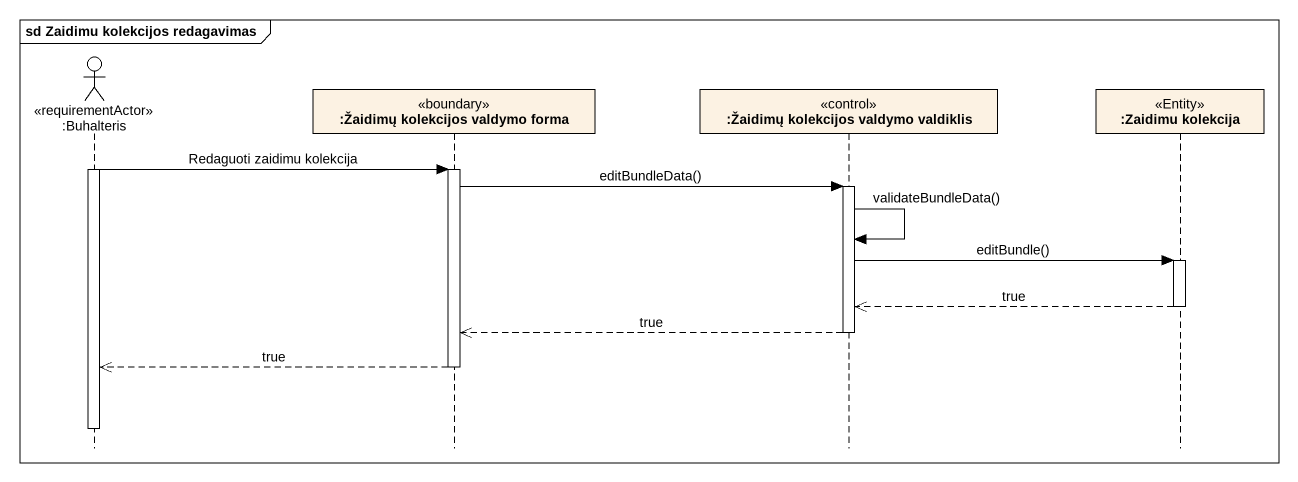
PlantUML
@startuml
mainframe sd Zaidimu kolekcijos redagavimas
hide footbox
actor ":Buhalteris" as Buhalteris <<requirementActor>>
participant ":Žaidimų kolekcijos valdymo forma" as Žaidimų_kolekcijos_valdymo <<boundary>>
participant ":Žaidimų kolekcijos valdymo valdiklis" as Žaidimų_kolekcijos_valdymo_2 <<control>>
participant ":Zaidimu kolekcija" as Zaidimu_kolekcija <<Entity>>

activate Buhalteris
Buhalteris -> Žaidimų_kolekcijos_valdymo : Redaguoti zaidimu kolekcija
activate Žaidimų_kolekcijos_valdymo
Žaidimų_kolekcijos_valdymo -> Žaidimų_kolekcijos_valdymo_2 : editBundleData()
activate Žaidimų_kolekcijos_valdymo_2
Žaidimų_kolekcijos_valdymo_2 -> Žaidimų_kolekcijos_valdymo_2 : validateBundleData()
Žaidimų_kolekcijos_valdymo_2 -> Zaidimu_kolekcija : editBundle()
activate Zaidimu_kolekcija
Zaidimu_kolekcija -->> Žaidimų_kolekcijos_valdymo_2 : true
deactivate Zaidimu_kolekcija
Žaidimų_kolekcijos_valdymo_2 -->> Žaidimų_kolekcijos_valdymo : true
deactivate Žaidimų_kolekcijos_valdymo_2
Žaidimų_kolekcijos_valdymo -->> Buhalteris : true
deactivate Žaidimų_kolekcijos_valdymo
deactivate Buhalteris
@enduml
